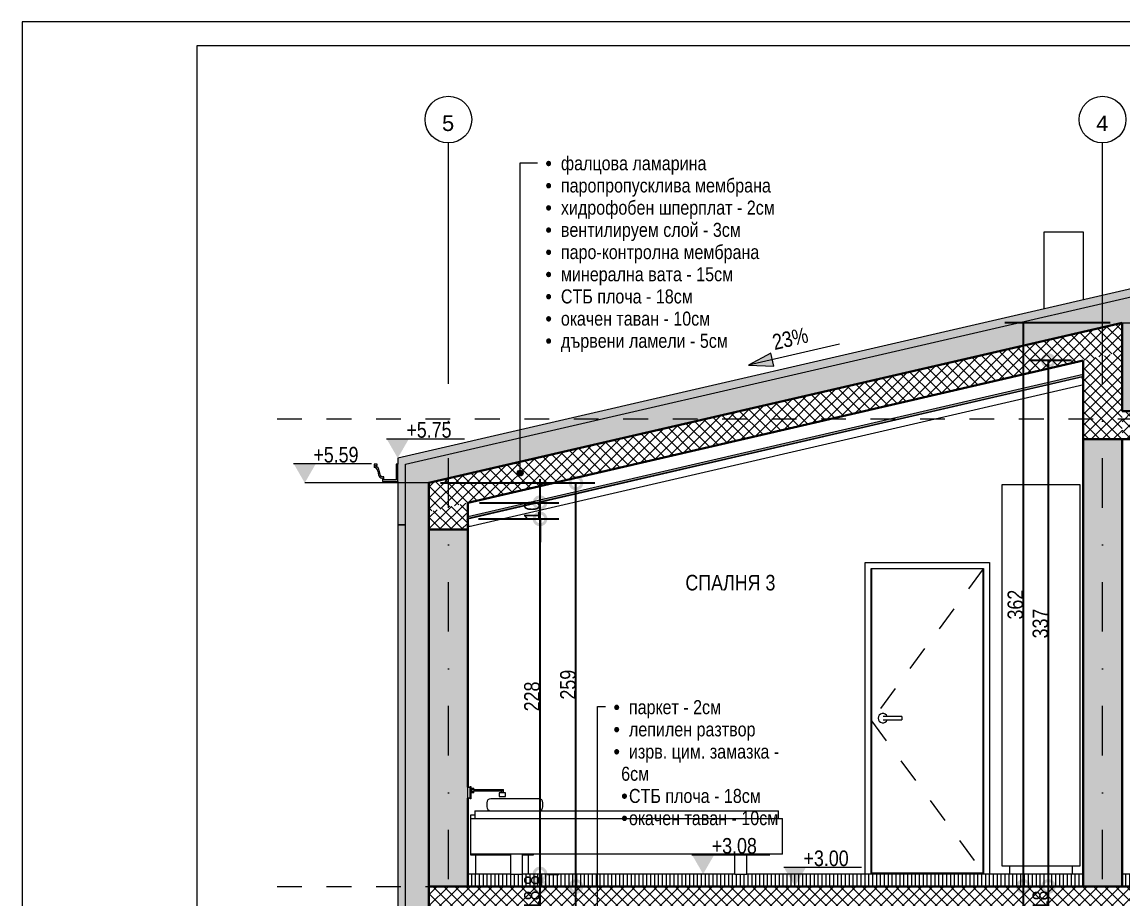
# Model space of a CAD drawing. Header units: centimetres. Extents: x 0 to 25250, y 0 to 2250.
# Drawn here: x 12150 to 12856, y 1687 to 2250 of the extents above; entities that cross this region are included whole.
import ezdxf

# ---------------------------------------------------------------- set-up
doc = ezdxf.new("R2010")
doc.units = ezdxf.units.CM
doc.linetypes.add('21-View-1$0$Dash', pattern=[31.75, 15.875, -15.875])
doc.linetypes.add('21-View-1$0$Dash dot', pattern=[79.375, 31.75, -23.8125, 0, -23.8125])
for name, color, linetype, lineweight in [('A-ANNO-DIMS', 7, 'Continuous', 9), ('A-ANNO-NOTE', 7, 'Continuous', 9), ('A-AREA-IDEN', 7, 'Continuous', 9), ('A-CLNG', 7, 'Continuous', 15), ('A-CLNG-PATT', 7, 'Continuous', 15), ('A-DETL', 7, 'Continuous', 9), ('A-DOOR', 7, 'Continuous', 9), ('A-DOOR-FRAM', 7, 'Continuous', 15), ('A-FLOR-FNSH', 7, 'Continuous', 9), ('A-FLOR-LEVL', 7, 'Continuous', 9), ('A-FLOR-PATT', 7, 'Continuous', 9), ('A-GENM', 7, 'Continuous', 9), ('A-GLAZ-CWMG', 7, 'Continuous', 9), ('A-ROOF', 7, 'Continuous', 9), ('A-ROOF-FNSH', 7, 'Continuous', 9), ('A-ROOF-MCUT', 7, 'Continuous', 9), ('A-ROOF-PATT', 7, 'Continuous', 9), ('A-WALL', 7, 'Continuous', 9), ('A-WALL-FNSH', 7, 'Continuous', 9), ('A-WALL-PATT', 7, 'Continuous', 9), ('E-LITE-EQPM', 7, 'Continuous', 9), ('G-ANNO-DIMS', 7, 'Continuous', 9), ('G-ANNO-TEXT', 7, 'Continuous', 9), ('G-ANNO-TTLB', 7, 'Continuous', 9), ('I-FURN', 7, 'Continuous', 9), ('S-BEAM', 7, 'Continuous', 9), ('S-GRID', 7, 'Continuous', 9), ('S-GRID-IDEN', 7, 'Continuous', 9)]:
    doc.layers.add(name, color=color, linetype=linetype, lineweight=lineweight)
doc.styles.add('21-View-1$0$Arial', font='arial.ttf', dxfattribs={"height": 10})
doc.styles.add('21-View-1$0$Arial Narrow', font='ARIALN.TTF', dxfattribs={"height": 10})
doc.styles.add('21-View-1$0$Arial Narrow_1', font='ARIALN.TTF', dxfattribs={"height": 10})
doc.styles.add('21-View-1$0$Arial Narrow_2', font='ARIALN.TTF', dxfattribs={"height": 9})
doc.dimstyles.new('21-View-1$0$TEC_DIM', dxfattribs={"dimscale": 30.48, "dimtxt": 10.23431, "dimasz": 0.492126, "dimexe": 0.393701, "dimexo": 0.246063, "dimgap": 0, "dimtad": 1, "dimdec": 0, "dimzin": 0, "dimdsep": 46, "dimtxsty": '21-View-1$0$Arial Narrow', "dimblk1": '21-View-1$0$_DotSmall', "dimblk2": '21-View-1$0$_DotSmall', "dimsah": 1, "dimcen": 0.09, "dimazin": 0, "dimtfac": 1, "dimtdec": 4, "dimtix": 1, "dimtmove": 0, "dimatfit": 3, "dimfxl": 1, "dimtvp": 1, "dimtolj": 1, "dimtzin": 0, "dimarcsym": 2})
pattern_1 = [(45, (13129.3803, 1729.181), (-3.535534, 3.535534), []), (135, (13129.3803, 1729.181), (-3.535534, -3.535534), [])]
pattern_2 = [(45, (-1066.009, 333.896), (-3.535534, 3.535534), []), (135, (-1066.009, 333.896), (-3.535534, -3.535534), [])]

# ---------------------------------------------------------------- blocks, each defined once
blk = doc.blocks.new('TEC_ОФИЦИАЛНА РАМКА - TEC_ОФИЦИАЛНА РАМКА-2548455-СГРАДА ТИП III - ВЕРТИКАЛНИ РАЗРЕЗИ 3-3_ 4-4')
at = {"layer": 'G-ANNO-TTLB'}
for p, q in [((-15.379, 40.554), (-15.379, -4.446)), ((41.621, 40.554), (-15.379, 40.554)), ((-13.129, -4.146), (-13.129, 40.254)), ((-13.129, 40.254), (41.321, 40.254))]:
    blk.add_line(p, q, dxfattribs=at)
blk = doc.blocks.new('TEC_DOOR-INT - 80x200-2358332-3-3')
at = {"layer": 'A-DOOR', "linetype": '21-View-1$0$Dash'}
for p, q in [((-1428.34, 503.8), (-1499.94, 406.3)), ((-1499.94, 406.3), (-1428.34, 308.8))]:
    blk.add_line(p, q, dxfattribs=at)
at = {"layer": 'A-DOOR', "lineweight": 15}
for p, q in [((-1499.94, 503.8), (-1499.94, 308.8)), ((-1428.34, 503.8), (-1499.94, 503.8)), ((-1428.34, 308.8), (-1428.34, 503.8)), ((-1499.94, 308.8), (-1428.34, 308.8))]:
    blk.add_line(p, q, dxfattribs=at)
at = {"layer": 'A-DOOR'}
for p, q in [((-1480.44, 409), (-1490.94, 409)), ((-1490.94, 407), (-1480.44, 407)), ((-1480.44, 409), (-1480.44, 408)), ((-1480.44, 408), (-1480.44, 407))]:
    blk.add_line(p, q, dxfattribs=at)
at = {"layer": 'A-DOOR', "flags": 128}
for points in [[(-1490.94, 409), (-1491, 409), (-1491.06, 409), (-1491.12, 409), (-1491.18, 409), (-1491.24, 409), (-1491.3, 409), (-1491.36, 409), (-1491.42, 409), (-1491.47, 409), (-1491.53, 409), (-1491.58, 409), (-1491.64, 409), (-1491.69, 409), (-1491.74, 409), (-1491.79, 409), (-1491.84, 409), (-1491.89, 409), (-1491.93, 409), (-1491.98, 409), (-1492.02, 409), (-1492.06, 409), (-1492.1, 409), (-1492.14, 409), (-1492.17, 409), (-1492.21, 409), (-1492.24, 409), (-1492.27, 409), (-1492.29, 409), (-1492.32, 409), (-1492.34, 409), (-1492.36, 409), (-1492.38, 409), (-1492.4, 409), (-1492.41, 409), (-1492.42, 409), (-1492.43, 409), (-1492.44, 409), (-1492.44, 409), (-1492.44, 409)], [(-1492.44, 407), (-1492.44, 407), (-1492.44, 407), (-1492.43, 407), (-1492.42, 407), (-1492.41, 407), (-1492.4, 407), (-1492.39, 407), (-1492.37, 407), (-1492.35, 407), (-1492.33, 407), (-1492.3, 407), (-1492.27, 407), (-1492.25, 407), (-1492.21, 407), (-1492.18, 407), (-1492.15, 407), (-1492.11, 407), (-1492.07, 407), (-1492.03, 407), (-1491.99, 407), (-1491.94, 407), (-1491.9, 407), (-1491.85, 407), (-1491.8, 407), (-1491.75, 407), (-1491.7, 407), (-1491.65, 407), (-1491.6, 407), (-1491.54, 407), (-1491.49, 407), (-1491.43, 407), (-1491.37, 407), (-1491.32, 407), (-1491.26, 407), (-1491.2, 407), (-1491.14, 407), (-1491.08, 407), (-1491.02, 407), (-1490.96, 407), (-1490.94, 407)]]:
    blk.add_lwpolyline(points, dxfattribs=at)
at = {"layer": 'A-DOOR'}
for start, end in [(19.63434, 180), (180, 340.43675)]:
    blk.add_arc((-1492.69, 408), 3, start, end, dxfattribs=at)
at = {"layer": 'A-DOOR-FRAM'}
for p, q in [((-1504.14, 308), (-1504.14, 508)), ((-1504.14, 508), (-1424.14, 508)), ((-1500.14, 308), (-1500.14, 504)), ((-1500.14, 504), (-1428.14, 504)), ((-1428.14, 504), (-1428.14, 308)), ((-1424.14, 508), (-1424.14, 308))]:
    blk.add_line(p, q, dxfattribs=at)
blk = doc.blocks.new('TEC_CHIMNEY-2P - TEC_CHIMNEY-2P-2377915-3-3')
at = {"layer": 'A-GENM'}
for p, q in [((-1389.14, 720), (-1364.14, 720)), ((-1389.14, 670.69), (-1389.14, 720)), ((-1364.14, 720), (-1364.14, 676.46))]:
    blk.add_line(p, q, dxfattribs=at)
blk = doc.blocks.new('Rectangular Mullion - TEC_LAMEL-2372659-3-3')
at = {"layer": 'A-GLAZ-CWMG', "true_color": 0xe9e5e0}
blk.add_hatch(color=254, dxfattribs=at).paths.add_polyline_path([(-1799.14, 260), (-1799.14, 532), (-1804.14, 532), (-1804.14, 260)])
at = {"layer": 'A-GLAZ-CWMG', "color": 253, "lineweight": 15, "true_color": 0xaaaaaa}
for p, q in [((-1799.14, 532), (-1804.14, 532)), ((-1804.14, 532), (-1804.14, 260)), ((-1799.14, 260), (-1799.14, 532)), ((-1804.14, 260), (-1799.14, 260))]:
    blk.add_line(p, q, dxfattribs=at)
blk = doc.blocks.new('ГАРДЕРОБ - Гардероб-2380712-3-3')
at = {"layer": 'I-FURN', "color": 253, "true_color": 0xaaaaaa}
for p, q in [((-1416.14, 558), (-1366.14, 558)), ((-1416.14, 313), (-1416.14, 558)), ((-1366.14, 558), (-1366.14, 313)), ((-1366.14, 313), (-1416.14, 313)), ((-1411.14, 308), (-1411.14, 313)), ((-1371.14, 313), (-1371.14, 308)), ((-1371.14, 308), (-1411.14, 308))]:
    blk.add_line(p, q, dxfattribs=at)
blk = doc.blocks.new('ЛЕГЛО - ЕДИНИЧНО - 120x200cm-2336592-3-3')
at = {"layer": 'I-FURN', "color": 253, "true_color": 0xaaaaaa}
for p, q in [((-1746.98, 353.72), (-1746.98, 351.18)), ((-1713.52, 356.26), (-1744.44, 356.26)), ((-1710.98, 351.18), (-1710.98, 353.72)), ((-1754.6, 348.64), (-1754.6, 343.56)), ((-1754.6, 348.64), (-1752.06, 348.64)), ((-1752.06, 348.64), (-1562.22, 348.64)), ((-1562.22, 348.64), (-1559.68, 348.64)), ((-1559.68, 343.56), (-1559.68, 348.64)), ((-1757.14, 346), (-1754.6, 346)), ((-1757.14, 343.56), (-1757.14, 346)), ((-1757.14, 343.56), (-1557.14, 343.56)), ((-1757.14, 320.7), (-1757.14, 343.56)), ((-1557.14, 320.7), (-1557.14, 343.56)), ((-1757.14, 320), (-1757.14, 320.7)), ((-1557.14, 320.7), (-1757.14, 320.7)), ((-1731.74, 320), (-1757.14, 320)), ((-1754.14, 320), (-1754.14, 308)), ((-1731.74, 320.7), (-1731.74, 309.47)), ((-1724.12, 309.47), (-1724.12, 320.7)), ((-1717.14, 320), (-1724.12, 320)), ((-1720.14, 308), (-1720.14, 320)), ((-1717.14, 320.7), (-1717.14, 320)), ((-1587.62, 309.47), (-1587.62, 320.7)), ((-1580, 309.47), (-1580, 320.7)), ((-1731.74, 308), (-1754.14, 308)), ((-1731.74, 309.47), (-1731.74, 308)), ((-1731.74, 308), (-1724.12, 308)), ((-1724.12, 308), (-1724.12, 309.47)), ((-1720.14, 308), (-1724.12, 308)), ((-1587.62, 308), (-1587.62, 309.47)), ((-1587.62, 308), (-1580, 308)), ((-1580, 308), (-1580, 309.47))]:
    blk.add_line(p, q, dxfattribs=at)
for centre, start, end in [((-1744.44, 353.72), 90, 180), ((-1713.52, 353.72), 0, 90), ((-1744.44, 351.18), 180, 270), ((-1713.52, 351.18), 270, 0)]:
    blk.add_arc(centre, 2.54, start, end, dxfattribs=at)
blk = doc.blocks.new('Structural Framing 6 - Structural Framing 6-2368635-3-3')
at = {"layer": 'S-BEAM'}
h = blk.add_hatch(dxfattribs=at)
h.set_pattern_fill('FP1_6', color=256, style=0, pattern_type=2)
h.set_pattern_definition(pattern_2)
h.paths.add_polyline_path([(-1784.14, 528.97), (-1759.14, 528.97), (-1759.14, 546.27), (-1784.14, 540.5)])
at = {"layer": 'A-DETL', "color": 7, "lineweight": 30}
for p, q in [((-1784.14, 540.5), (-1784.14, 528.97)), ((-1784.14, 528.97), (-1759.14, 528.97))]:
    blk.add_line(p, q, dxfattribs=at)
at = {"layer": 'S-BEAM', "lineweight": 30}
blk.add_line((-1759.14, 528.97), (-1759.14, 546.27), dxfattribs=at)
blk = doc.blocks.new('Structural Framing 8 - Structural Framing 8-2370131-3-3')
at = {"layer": 'S-BEAM'}
h = blk.add_hatch(dxfattribs=at)
h.set_pattern_fill('FP1_6', color=256, style=0, pattern_type=2)
h.set_pattern_definition(pattern_2)
h.paths.add_polyline_path([(-1355.23, 587), (-1339.14, 587), (-1339.14, 643.23), (-1364.14, 637.46), (-1364.14, 587)])
at = {"layer": 'A-DETL', "color": 7, "lineweight": 30}
blk.add_line((-1364.14, 587), (-1339.14, 587), dxfattribs=at)
at = {"layer": 'S-BEAM'}
blk.add_line((-1339.14, 605), (-1339.14, 643.23), dxfattribs=at)
at = {"layer": 'S-BEAM', "lineweight": 30}
blk.add_line((-1364.14, 637.46), (-1364.14, 587), dxfattribs=at)
blk = doc.blocks.new('Grid - TEC_GRID_CIRCLE-145857-3-3')
at = {"layer": 'S-GRID-IDEN'}
blk.add_circle((-696.64, 792.09), 15, dxfattribs=at)
blk = doc.blocks.new('Spot Elevations - ELEVATION_PROJECT-150941-3-3')
at = {"layer": 'A-ANNO-NOTE'}
blk.add_hatch(color=256, dxfattribs=at).paths.add_polyline_path([(-602.03, 312.39), (-587.72, 312.39), (-594.88, 300)])
blk.add_line((-602.03, 312.39), (-552.03, 312.39), dxfattribs=at)
blk = doc.blocks.new('21-View-1$0$_DotSmall')
at = {"color": 0, "linetype": 'ByBlock', "const_width": 0.5}
blk.add_lwpolyline([(-0.0625, 0, 1), (0.0625, 0, 1)], format="xyb", close=True, dxfattribs=at)
blk = doc.blocks.new('*D3078')
at = {"layer": 'A-ANNO-DIMS', "color": 0, "lineweight": -2, "transparency": 16777216}
for p, q in [((12482.58, 1677.28), (12482.58, 1692.28)), ((12482.58, 1667.28), (12482.58, 1677.28)), ((12487.42, 1677.28), (12494.58, 1677.28)), ((12482.58, 1667.28), (12482.58, 1652.28)), ((12487.42, 1667.28), (12494.58, 1667.28))]:
    blk.add_line(p, q, dxfattribs=at)
at = {"layer": 'A-ANNO-DIMS', "color": 0, "lineweight": -2, "transparency": 16777216, "xscale": 15, "yscale": 15, "zscale": 15}
for p, rotation in [((12482.58, 1677.28), 270), ((12482.58, 1667.28), 90)]:
    blk.add_blockref('21-View-1$0$_DotSmall', p, dxfattribs=dict(at, rotation=rotation))
at = {"layer": 'A-ANNO-DIMS', "color": 0, "transparency": 16777216, "insert": (12477.47, 1672.28), "char_height": 10, "width": 15.2053, "attachment_point": 5, "rotation": 90, "style": '21-View-1$0$Arial Narrow'}
blk.add_mtext('\\A1;10', dxfattribs=at)
blk = doc.blocks.new('*D3079')
at = {"layer": 'A-ANNO-DIMS', "color": 0, "lineweight": -2, "transparency": 16777216}
for p, q in [((12482.58, 1677.28), (12482.58, 1695.28)), ((12487.42, 1695.28), (12494.58, 1695.28)), ((12487.42, 1677.28), (12494.58, 1677.28))]:
    blk.add_line(p, q, dxfattribs=at)
at = {"layer": 'A-ANNO-DIMS', "color": 0, "lineweight": -2, "transparency": 16777216, "xscale": 15, "yscale": 15, "zscale": 15}
for p, rotation in [((12482.58, 1695.28), 90), ((12482.58, 1677.28), 270)]:
    blk.add_blockref('21-View-1$0$_DotSmall', p, dxfattribs=dict(at, rotation=rotation))
at = {"layer": 'A-ANNO-DIMS', "color": 0, "transparency": 16777216, "insert": (12477.47, 1686.28), "char_height": 10, "width": 15.2053, "attachment_point": 5, "rotation": 90, "style": '21-View-1$0$Arial Narrow'}
blk.add_mtext('\\A1;18', dxfattribs=at)
blk = doc.blocks.new('*D3080')
at = {"layer": 'A-ANNO-DIMS', "color": 0, "lineweight": -2, "transparency": 16777216}
for p, q in [((12482.58, 1695.28), (12482.58, 1703.28)), ((12487.42, 1703.28), (12494.58, 1703.28)), ((12487.42, 1695.28), (12494.58, 1695.28))]:
    blk.add_line(p, q, dxfattribs=at)
at = {"layer": 'A-ANNO-DIMS', "color": 0, "lineweight": -2, "transparency": 16777216, "xscale": 15, "yscale": 15, "zscale": 15}
for p, rotation in [((12482.58, 1703.28), 90), ((12482.58, 1695.28), 270)]:
    blk.add_blockref('21-View-1$0$_DotSmall', p, dxfattribs=dict(at, rotation=rotation))
at = {"layer": 'A-ANNO-DIMS', "color": 0, "transparency": 16777216, "insert": (12477.47, 1699.28), "char_height": 10, "width": 7.6026, "attachment_point": 5, "rotation": 90, "style": '21-View-1$0$Arial Narrow'}
blk.add_mtext('\\A1;8', dxfattribs=at)
blk = doc.blocks.new('*D3081')
at = {"layer": 'A-ANNO-DIMS', "color": 0, "lineweight": -2, "transparency": 16777216}
for p, q in [((12443.18, 1931.16), (12494.58, 1931.16)), ((12482.58, 1703.28), (12482.58, 1931.16)), ((12487.42, 1703.28), (12494.58, 1703.28))]:
    blk.add_line(p, q, dxfattribs=at)
at = {"layer": 'A-ANNO-DIMS', "color": 0, "lineweight": -2, "transparency": 16777216, "xscale": 15, "yscale": 15, "zscale": 15}
for p, rotation in [((12482.58, 1931.16), 90), ((12482.58, 1703.28), 270)]:
    blk.add_blockref('21-View-1$0$_DotSmall', p, dxfattribs=dict(at, rotation=rotation))
at = {"layer": 'A-ANNO-DIMS', "color": 0, "transparency": 16777216, "insert": (12477.47, 1817.22), "char_height": 10, "width": 22.8079, "attachment_point": 5, "rotation": 90, "style": '21-View-1$0$Arial Narrow'}
blk.add_mtext('\\A1;228', dxfattribs=at)
blk = doc.blocks.new('*D3082')
at = {"layer": 'A-ANNO-DIMS', "color": 0, "lineweight": -2, "transparency": 16777216}
for p, q in [((12482.58, 1941.55), (12482.58, 1956.55)), ((12443.75, 1941.55), (12494.58, 1941.55)), ((12482.58, 1931.16), (12482.58, 1941.55)), ((12443.18, 1931.16), (12494.58, 1931.16)), ((12482.58, 1931.16), (12482.58, 1916.16))]:
    blk.add_line(p, q, dxfattribs=at)
at = {"layer": 'A-ANNO-DIMS', "color": 0, "lineweight": -2, "transparency": 16777216, "xscale": 15, "yscale": 15, "zscale": 15}
for p, rotation in [((12482.58, 1941.55), 270), ((12482.58, 1931.16), 90)]:
    blk.add_blockref('21-View-1$0$_DotSmall', p, dxfattribs=dict(at, rotation=rotation))
at = {"layer": 'A-ANNO-DIMS', "color": 0, "transparency": 16777216, "insert": (12477.47, 1936.35), "char_height": 10, "width": 15.2053, "attachment_point": 5, "rotation": 90, "style": '21-View-1$0$Arial Narrow'}
blk.add_mtext('\\A1;10', dxfattribs=at)
blk = doc.blocks.new('*D3084')
at = {"layer": 'A-ANNO-DIMS', "color": 0, "lineweight": -2, "transparency": 16777216}
for p, q in [((12505.68, 1395.28), (12505.68, 1695.28)), ((12510.53, 1695.28), (12517.68, 1695.28)), ((12510.53, 1395.28), (12517.68, 1395.28))]:
    blk.add_line(p, q, dxfattribs=at)
at = {"layer": 'A-ANNO-DIMS', "color": 0, "lineweight": -2, "transparency": 16777216, "xscale": 15, "yscale": 15, "zscale": 15}
for p, rotation in [((12505.68, 1695.28), 90), ((12505.68, 1395.28), 270)]:
    blk.add_blockref('21-View-1$0$_DotSmall', p, dxfattribs=dict(at, rotation=rotation))
at = {"layer": 'A-ANNO-DIMS', "color": 0, "transparency": 16777216, "insert": (12500.57, 1545.28), "char_height": 10, "width": 22.8079, "attachment_point": 5, "rotation": 90, "style": '21-View-1$0$Arial Narrow'}
blk.add_mtext('\\A1;300', dxfattribs=at)
blk = doc.blocks.new('*D3085')
at = {"layer": 'A-ANNO-DIMS', "color": 0, "lineweight": -2, "transparency": 16777216}
for p, q in [((12418.75, 1954.25), (12517.68, 1954.25)), ((12505.68, 1695.28), (12505.68, 1954.25)), ((12510.53, 1695.28), (12517.68, 1695.28))]:
    blk.add_line(p, q, dxfattribs=at)
at = {"layer": 'A-ANNO-DIMS', "color": 0, "lineweight": -2, "transparency": 16777216, "xscale": 15, "yscale": 15, "zscale": 15}
for p, rotation in [((12505.68, 1954.25), 90), ((12505.68, 1695.28), 270)]:
    blk.add_blockref('21-View-1$0$_DotSmall', p, dxfattribs=dict(at, rotation=rotation))
at = {"layer": 'A-ANNO-DIMS', "color": 0, "transparency": 16777216, "insert": (12500.57, 1824.77), "char_height": 10, "width": 22.8079, "attachment_point": 5, "rotation": 90, "style": '21-View-1$0$Arial Narrow'}
blk.add_mtext('\\A1;259', dxfattribs=at)
blk = doc.blocks.new('*D3088')
at = {"layer": 'A-ANNO-DIMS', "color": 0, "lineweight": -2, "transparency": 16777216}
for p, q in [((12809, 1677.28), (12809, 1695.28)), ((12813.85, 1695.28), (12821, 1695.28)), ((12813.85, 1677.28), (12821, 1677.28))]:
    blk.add_line(p, q, dxfattribs=at)
at = {"layer": 'A-ANNO-DIMS', "color": 0, "lineweight": -2, "transparency": 16777216, "xscale": 15, "yscale": 15, "zscale": 15}
for p, rotation in [((12809, 1695.28), 90), ((12809, 1677.28), 270)]:
    blk.add_blockref('21-View-1$0$_DotSmall', p, dxfattribs=dict(at, rotation=rotation))
at = {"layer": 'A-ANNO-DIMS', "color": 0, "transparency": 16777216, "insert": (12803.89, 1686.28), "char_height": 10, "width": 15.2053, "attachment_point": 5, "rotation": 90, "style": '21-View-1$0$Arial Narrow'}
blk.add_mtext('\\A1;18', dxfattribs=at)
blk = doc.blocks.new('*D3089')
at = {"layer": 'A-ANNO-DIMS', "color": 0, "lineweight": -2, "transparency": 16777216}
for p, q in [((12823.75, 2032.74), (12797, 2032.74)), ((12809, 1695.28), (12809, 2032.74)), ((12813.85, 1695.28), (12821, 1695.28))]:
    blk.add_line(p, q, dxfattribs=at)
at = {"layer": 'A-ANNO-DIMS', "color": 0, "lineweight": -2, "transparency": 16777216, "xscale": 15, "yscale": 15, "zscale": 15}
for p, rotation in [((12809, 2032.74), 90), ((12809, 1695.28), 270)]:
    blk.add_blockref('21-View-1$0$_DotSmall', p, dxfattribs=dict(at, rotation=rotation))
at = {"layer": 'A-ANNO-DIMS', "color": 0, "transparency": 16777216, "insert": (12803.89, 1864.01), "char_height": 10, "width": 22.8079, "attachment_point": 5, "rotation": 90, "style": '21-View-1$0$Arial Narrow'}
blk.add_mtext('\\A1;337', dxfattribs=at)
blk = doc.blocks.new('*D3091')
at = {"layer": 'A-ANNO-DIMS', "color": 0, "lineweight": -2, "transparency": 16777216}
for p, q in [((12792.92, 1395.28), (12792.92, 1695.28)), ((12797.77, 1695.28), (12804.92, 1695.28)), ((12797.77, 1395.28), (12804.92, 1395.28))]:
    blk.add_line(p, q, dxfattribs=at)
at = {"layer": 'A-ANNO-DIMS', "color": 0, "lineweight": -2, "transparency": 16777216, "xscale": 15, "yscale": 15, "zscale": 15}
for p, rotation in [((12792.92, 1695.28), 90), ((12792.92, 1395.28), 270)]:
    blk.add_blockref('21-View-1$0$_DotSmall', p, dxfattribs=dict(at, rotation=rotation))
at = {"layer": 'A-ANNO-DIMS', "color": 0, "transparency": 16777216, "insert": (12787.82, 1545.28), "char_height": 10, "width": 22.8079, "attachment_point": 5, "rotation": 90, "style": '21-View-1$0$Arial Narrow'}
blk.add_mtext('\\A1;300', dxfattribs=at)
blk = doc.blocks.new('*D3092')
at = {"layer": 'A-ANNO-DIMS', "color": 0, "lineweight": -2, "transparency": 16777216}
for p, q in [((12848.75, 2056.99), (12780.92, 2056.99)), ((12792.92, 1695.28), (12792.92, 2056.99)), ((12797.77, 1695.28), (12804.92, 1695.28))]:
    blk.add_line(p, q, dxfattribs=at)
at = {"layer": 'A-ANNO-DIMS', "color": 0, "lineweight": -2, "transparency": 16777216, "xscale": 15, "yscale": 15, "zscale": 15}
for p, rotation in [((12792.92, 2056.99), 90), ((12792.92, 1695.28), 270)]:
    blk.add_blockref('21-View-1$0$_DotSmall', p, dxfattribs=dict(at, rotation=rotation))
at = {"layer": 'A-ANNO-DIMS', "color": 0, "transparency": 16777216, "insert": (12787.82, 1876.14), "char_height": 10, "width": 22.8079, "attachment_point": 5, "rotation": 90, "style": '21-View-1$0$Arial Narrow'}
blk.add_mtext('\\A1;362', dxfattribs=at)
blk = doc.blocks.new('Rectangular Mullion - TEC_LAMEL-1615011-3-3')
at = {"layer": 'A-GLAZ-CWMG', "color": 253, "lineweight": 5, "true_color": 0xaaaaaa}
for p, q in [((-1364.71, 627.07), (-1759.71, 535.87)), ((-1758.58, 531), (-1363.58, 622.19)), ((-1363.58, 622.19), (-1364.71, 627.07)), ((-1759.71, 535.87), (-1758.58, 531))]:
    blk.add_line(p, q, dxfattribs=at)
blk = doc.blocks.new('Nachttisch-Leuchte Gelenkarm - 470lm _ 3200K _ 220x420-V9-3-3')
at = {"layer": 'E-LITE-EQPM', "lineweight": 5}
for p, q in [((-1759.14, 356.64), (-1759.14, 363.64)), ((-1759.14, 363.64), (-1757.64, 363.64)), ((-1757.64, 356.14), (-1757.64, 364.14)), ((-1757.64, 364.14), (-1757.14, 364.14)), ((-1757.14, 364.14), (-1757.14, 356.14)), ((-1757.02, 363.14), (-1756.02, 363.14)), ((-1757.02, 363.14), (-1757.02, 362.14)), ((-1756.02, 362.14), (-1757.02, 362.14)), ((-1757.02, 361.14), (-1756.02, 361.14)), ((-1757.02, 361.14), (-1757.02, 360.14)), ((-1756.82, 362.14), (-1756.82, 361.14)), ((-1756.02, 363.14), (-1755.22, 363.14)), ((-1756.02, 362.14), (-1755.86, 362.14)), ((-1755.86, 361.14), (-1756.02, 361.14)), ((-1755.81, 362.14), (-1755.66, 362.14)), ((-1755.66, 361.14), (-1755.81, 361.14)), ((-1755.55, 362.14), (-1755.62, 362.14)), ((-1755.62, 361.14), (-1755.55, 361.14)), ((-1755.55, 362.14), (-1755.49, 362.14)), ((-1755.49, 361.14), (-1755.55, 361.14)), ((-1755.49, 362.14), (-1736.49, 362.14)), ((-1736.49, 361.14), (-1755.49, 361.14)), ((-1755.22, 362.14), (-1755.22, 363.14)), ((-1755.22, 360.14), (-1755.22, 361.14)), ((-1737.82, 361.14), (-1737.82, 360.14)), ((-1736.49, 362.14), (-1736.22, 362.14)), ((-1736.35, 361.14), (-1736.45, 361.14)), ((-1736.26, 361.14), (-1736.32, 361.14)), ((-1736.22, 361.14), (-1736.22, 362.14)), ((-1736.22, 360.14), (-1736.22, 361.14)), ((-1757.64, 356.64), (-1759.14, 356.64)), ((-1757.14, 356.14), (-1757.64, 356.14)), ((-1757.08, 358.54), (-1757.14, 358.54)), ((-1757.14, 357.54), (-1757.08, 357.54)), ((-1757.08, 358.04), (-1757.08, 358.04)), ((-1757.08, 358.04), (-1757.08, 358.04)), ((-1756.02, 360.14), (-1757.02, 360.14)), ((-1755.22, 360.14), (-1756.02, 360.14)), ((-1739.02, 360.14), (-1739.02, 357.64)), ((-1735.02, 360.14), (-1739.02, 360.14)), ((-1739.02, 357.64), (-1735.02, 357.64)), ((-1735.02, 357.64), (-1735.02, 360.14))]:
    blk.add_line(p, q, dxfattribs=at)

msp = doc.modelspace()

# ---------------------------------------------------------------- block references
at = {"layer": 'G-ANNO-TTLB', "xscale": 49.99999999999999, "yscale": 49.99999999999999, "zscale": 49.99999999999999}
msp.add_blockref('TEC_ОФИЦИАЛНА РАМКА - TEC_ОФИЦИАЛНА РАМКА-2548455-СГРАДА ТИП III - ВЕРТИКАЛНИ РАЗРЕЗИ 3-3_ 4-4', (12918.96, 222.31), dxfattribs=at)

# ---------------------------------------------------------------- next in the draw order: hatches: boundary and pattern name
at = {"layer": 'A-CLNG-PATT', "true_color": 0xffff80}
msp.add_hatch(color=51, dxfattribs=at).paths.add_polyline_path([(12436.25, 1931.28), (12831.25, 2022.49), (12831.25, 2023.77), (12436.25, 1932.57)])
at = {"layer": 'A-FLOR-PATT'}
h = msp.add_hatch(dxfattribs=at)
h.set_pattern_fill('FP1_6', color=256, style=0, pattern_type=2)
h.set_pattern_definition(pattern_1)
h.paths.add_polyline_path([(13373.73, 1982.28), (13511.25, 1982.28), (13511.25, 2000.28), (12856.25, 2000.28), (12856.25, 1982.28), (13255.16, 1982.28)])
at = {"layer": 'A-FLOR-PATT', "true_color": 0x787878}
h = msp.add_hatch(dxfattribs=at)
h.set_pattern_fill('FP1_5', color=8, style=0, pattern_type=2)
h.set_pattern_definition([(270, (13231.2463, 1703.285), (2.5, -9e-15), [])])
h.paths.add_polyline_path([(12436.25, 1695.28), (12831.25, 1695.28), (12831.25, 1703.28), (12436.25, 1703.28)])
h.paths.add_polyline_path([(14026.25, 1695.28), (14026.25, 1703.28), (13511.25, 1703.28), (13511.25, 1695.28), (14025.88, 1695.28)])
h.paths.add_polyline_path([(12856.25, 1695.28), (13251.25, 1695.28), (13251.25, 1703.28), (12856.25, 1703.28)])
h.paths.add_polyline_path([(13470.55, 1695.28), (13486.25, 1695.28), (13486.25, 1703.28), (13276.25, 1703.28), (13276.25, 1695.28), (13467.06, 1695.28)])
at = {"layer": 'A-FLOR-PATT'}
h = msp.add_hatch(dxfattribs=at)
h.set_pattern_fill('FP1_6', color=256, style=0, pattern_type=2)
h.set_pattern_definition(pattern_1)
h.paths.add_polyline_path([(14026.25, 1677.28), (14051.25, 1677.28), (14051.25, 1695.28), (12411.25, 1695.28), (12411.25, 1677.28), (14025.88, 1677.28)])
at = {"layer": 'A-ROOF-PATT', "true_color": 0xc0c0c0}
for points in [[(12391.25, 1965.03), (12871.25, 2075.85), (12871.25, 2080.98), (12391.25, 1970.16)], [(12391.25, 1955.16), (12391.25, 1966.35), (12390.25, 1966.35), (12390.25, 1956.16), (12382.41, 1956.16), (12382.41, 1958.14), (12381.63, 1958.14), (12380.47, 1958.59), (12379.9, 1959.69), (12379.41, 1962.03), (12378.62, 1963.86), (12377.01, 1965.02), (12377.01, 1965.35), (12377.96, 1965.35), (12377.96, 1966.35), (12376.27, 1966.35), (12376.08, 1966.28), (12376.01, 1966.09), (12376.01, 1964.41), (12376.06, 1964.27), (12376.21, 1964.21), (12377.7, 1963.4), (12378.42, 1961.86), (12378.92, 1959.53), (12379.64, 1958), (12381.31, 1957.1), (12381.41, 1956.93), (12381.41, 1955.36), (12381.46, 1955.22), (12381.61, 1955.16)]]:
    msp.add_hatch(color=9, dxfattribs=at).paths.add_polyline_path(points)
at = {"layer": 'A-ROOF-PATT', "true_color": 0xffff80}
msp.add_hatch(color=51, dxfattribs=at).paths.add_polyline_path([(12396.25, 1950.79), (12871.25, 2060.45), (12871.25, 2075.85), (12396.25, 1966.19)])
at = {"layer": 'A-ROOF-PATT'}
h = msp.add_hatch(dxfattribs=at)
h.set_pattern_fill('FP1_6', color=256, style=0, pattern_type=2)
h.set_pattern_definition(pattern_1)
h.paths.add_polyline_path([(12411.25, 1935.78), (12856.25, 2038.52), (12856.25, 2056.99), (12411.25, 1954.25)])
at = {"layer": 'A-WALL-PATT', "true_color": 0xffff80}
msp.add_hatch(color=51, dxfattribs=at).paths.add_polyline_path([(12871.25, 2000.28), (12871.25, 2060.45), (12856.25, 2056.99), (12856.25, 2000.28)])
at = {"layer": 'A-WALL-PATT', "true_color": 0x808080}
for points in [[(12831.25, 1695.28), (12856.25, 1695.28), (12856.25, 1982.28), (12831.25, 1982.28), (12831.25, 1703.28)], [(12411.25, 1695.28), (12436.25, 1695.28), (12436.25, 1924.25), (12411.25, 1924.25), (12411.25, 1703.28)]]:
    msp.add_hatch(color=8, dxfattribs=at).paths.add_polyline_path(points)
at = {"layer": 'A-WALL-PATT', "true_color": 0xc0c0c0}
msp.add_hatch(color=9, dxfattribs=at).paths.add_polyline_path([(12395.51, 1927.28), (12396.25, 1927.28), (12396.25, 1966.19), (12391.25, 1965.03), (12391.25, 1927.28)])
at = {"layer": 'A-WALL-PATT', "lineweight": 5, "true_color": 0xffff80}
for points in [[(12411.25, 1695.28), (12411.25, 1954.25), (12396.25, 1950.79), (12396.25, 1695.28)], [(12396.25, 1395.28), (12411.25, 1395.28), (12411.25, 1695.28), (12396.25, 1695.28), (12396.25, 1509.55)]]:
    msp.add_hatch(color=51, dxfattribs=at).paths.add_polyline_path(points)
at = {"layer": 'G-ANNO-DIMS'}
msp.add_hatch(color=256, dxfattribs=at).paths.add_polyline_path([(12616.36, 2029.83), (12632.79, 2029.26), (12630.87, 2037.55)])
at = {"layer": 'G-ANNO-TEXT'}
h = msp.add_hatch(color=256, dxfattribs=at)
edge = h.paths.add_edge_path()
edge.add_arc((12469.85, 1960.58), 1.88, 0, 360)

# ---------------------------------------------------------------- next in the draw order: linework, layer by layer
at = {"layer": 'A-CLNG', "lineweight": 5}
for p, q in [((12831.25, 2023.77), (12436.25, 1932.57)), ((12436.25, 1931.28), (12831.25, 2022.49)), ((12831.25, 2022.49), (12831.25, 2023.77)), ((12436.25, 1932.57), (12436.25, 1931.28))]:
    msp.add_line(p, q, dxfattribs=at)
at = {"layer": 'A-DETL', "color": 7, "lineweight": 30}
msp.add_line((12856.25, 2038.52), (12856.25, 2000.28), dxfattribs=at)
at = {"layer": 'A-FLOR-FNSH', "lineweight": 30}
for p, q in [((13486.25, 2000.28), (12856.25, 2000.28)), ((12856.25, 1982.28), (13251.25, 1982.28)), ((12831.25, 1695.28), (12831.25, 1703.28)), ((12856.25, 1703.28), (12856.25, 1695.28)), ((13486.25, 1695.28), (12411.25, 1695.28))]:
    msp.add_line(p, q, dxfattribs=at)
at = {"layer": 'A-FLOR-FNSH'}
for p, q in [((12441.25, 1703.28), (12436.25, 1703.28)), ((12607.77, 1703.28), (12475.25, 1703.28)), ((12784.25, 1703.28), (12615.39, 1703.28)), ((12831.25, 1703.28), (12824.25, 1703.28)), ((12863.25, 1703.28), (12856.25, 1703.28))]:
    msp.add_line(p, q, dxfattribs=at)
at = {"layer": 'A-FLOR-LEVL', "linetype": '21-View-1$0$Dash'}
for p, q in [((12313.83, 1995.28), (14177.93, 1995.28)), ((12313.83, 1695.28), (14177.93, 1695.28))]:
    msp.add_line(p, q, dxfattribs=at)
at = {"layer": 'A-ROOF', "lineweight": 30}
for p, q in [((12856.25, 2056.99), (12411.25, 1954.25)), ((12856.25, 2038.52), (12856.25, 2056.99)), ((12436.25, 1941.55), (12831.25, 2032.74))]:
    msp.add_line(p, q, dxfattribs=at)
at = {"layer": 'A-ROOF-FNSH'}
for p, q in [((12871.25, 2080.98), (12391.25, 1970.16)), ((12396.25, 1966.19), (12871.25, 2075.85)), ((12391.25, 1970.16), (12391.25, 1966.35))]:
    msp.add_line(p, q, dxfattribs=at)
at = {"layer": 'A-ROOF-MCUT'}
for p, q in [((12376.01, 1966.09), (12376.01, 1964.41)), ((12377.96, 1966.35), (12376.27, 1966.35)), ((12377.01, 1965.02), (12377.01, 1965.35)), ((12377.01, 1965.35), (12377.96, 1965.35)), ((12377.96, 1965.35), (12377.96, 1966.35)), ((12391.25, 1966.35), (12390.25, 1966.35)), ((12390.25, 1966.35), (12390.25, 1956.16)), ((12391.25, 1955.16), (12391.25, 1966.35)), ((12378.42, 1961.86), (12378.92, 1959.53)), ((12379.9, 1959.69), (12379.41, 1962.03)), ((12381.41, 1956.93), (12381.41, 1955.36)), ((12382.41, 1958.14), (12381.63, 1958.14)), ((12382.41, 1956.16), (12382.41, 1958.14)), ((12381.61, 1955.16), (12391.25, 1955.16)), ((12390.25, 1956.16), (12382.41, 1956.16))]:
    msp.add_line(p, q, dxfattribs=at)
for centre, radius, start, end in [((12376.27, 1966.09), 0.261, 90, 180), ((12376.21, 1964.41), 0.2, 180, 270), ((12375.71, 1961.52), 2.73, 7.19053, 79.53632), ((12375.71, 1961.52), 3.73, 7.88319, 69.67775), ((12381.63, 1959.87), 2.73, 187.19053, 259.53632), ((12381.63, 1959.87), 1.73, 185.9625, 270), ((12381.08, 1956.86), 0.333, 11.94665, 81.25894), ((12381.61, 1955.36), 0.2, 180, 270)]:
    msp.add_arc(centre, radius, start, end, dxfattribs=at)
at = {"layer": 'A-WALL', "lineweight": 30}
for p, q in [((12831.25, 1982.28), (12831.25, 1703.28)), ((12856.25, 1703.28), (12856.25, 1982.28)), ((12411.25, 1935.78), (12411.25, 1954.25)), ((12411.25, 1403.28), (12411.25, 1924.25)), ((12436.25, 1758.93), (12436.25, 1924.25)), ((12436.25, 1695.28), (12436.25, 1751.93))]:
    msp.add_line(p, q, dxfattribs=at)
at = {"layer": 'A-WALL'}
for p, q in [((12856.25, 1982.28), (12831.25, 1982.28)), ((12411.25, 1924.25), (12411.25, 1935.78)), ((12396.25, 1395.28), (12396.25, 1927.28)), ((12436.25, 1924.25), (12411.25, 1924.25)), ((12691.25, 1903.28), (12771.25, 1903.28)), ((12691.25, 1703.28), (12691.25, 1903.28)), ((12771.25, 1903.28), (12771.25, 1703.28))]:
    msp.add_line(p, q, dxfattribs=at)
at = {"layer": 'A-WALL-FNSH'}
for p, q in [((12396.25, 1927.28), (12396.25, 1966.19)), ((12391.25, 1955.16), (12391.25, 1927.28)), ((12391.25, 1927.28), (12396.25, 1927.28))]:
    msp.add_line(p, q, dxfattribs=at)
at = {"layer": 'G-ANNO-DIMS'}
for p, q in [((12856.25, 2056.99), (12947.11, 2056.99)), ((12674.82, 2043.33), (12616.36, 2029.83)), ((12630.87, 2037.55), (12616.36, 2029.83)), ((12632.79, 2029.26), (12630.87, 2037.55)), ((12616.36, 2029.83), (12632.79, 2029.26)), ((12338.74, 1954.25), (12331.55, 1954.25)), ((12411.25, 1954.25), (12338.74, 1954.25))]:
    msp.add_line(p, q, dxfattribs=at)
at = {"layer": 'G-ANNO-TEXT'}
for p, q in [((12469.85, 2159.71), (12481.01, 2159.71)), ((12469.85, 1960.58), (12469.85, 2159.71)), ((12519.4, 1810.7), (12524.7, 1810.7)), ((12519.4, 1682.04), (12519.4, 1810.7))]:
    msp.add_line(p, q, dxfattribs=at)
msp.add_circle((12469.85, 1960.58), 1.88, dxfattribs=at)
at = {"layer": 'S-GRID', "color": 1, "lineweight": 18, "true_color": 0xff0000}
for p, q in [((12423.75, 2047.38), (12423.75, 2172.38)), ((12843.75, 2047.38), (12843.75, 2172.38))]:
    msp.add_line(p, q, dxfattribs=at)
at = {"layer": 'S-GRID', "color": 1, "linetype": '21-View-1$0$Dash dot', "lineweight": 18, "true_color": 0xff0000}
for p, q in [((12423.75, 1302.54), (12423.75, 2047.38)), ((12843.75, 1302.54), (12843.75, 2047.38))]:
    msp.add_line(p, q, dxfattribs=at)

# ---------------------------------------------------------------- next in the draw order: block references
at = {"layer": 'A-DETL', "color": 7, "lineweight": 30}
for name in ['Structural Framing 8 - Structural Framing 8-2370131-3-3', 'Structural Framing 6 - Structural Framing 6-2368635-3-3']:
    msp.add_blockref(name, (14195.39, 1395.28), dxfattribs=at)
at = {"layer": 'A-DOOR-FRAM'}
msp.add_blockref('TEC_DOOR-INT - 80x200-2358332-3-3', (14195.39, 1395.28), dxfattribs=at)
at = {"layer": 'A-GENM'}
msp.add_blockref('TEC_CHIMNEY-2P - TEC_CHIMNEY-2P-2377915-3-3', (14195.39, 1395.28), dxfattribs=at)
at = {"layer": 'A-GLAZ-CWMG', "color": 253, "lineweight": 5, "true_color": 0xaaaaaa}
msp.add_blockref('Rectangular Mullion - TEC_LAMEL-1615011-3-3', (14195.39, 1395.28), dxfattribs=at)
at = {"layer": 'A-GLAZ-CWMG', "color": 253, "true_color": 0xaaaaaa}
msp.add_blockref('Rectangular Mullion - TEC_LAMEL-2372659-3-3', (14195.39, 1395.28), dxfattribs=at)
at = {"layer": 'E-LITE-EQPM', "lineweight": 5}
msp.add_blockref('Nachttisch-Leuchte Gelenkarm - 470lm _ 3200K _ 220x420-V9-3-3', (14195.39, 1395.28), dxfattribs=at)
at = {"layer": 'G-ANNO-DIMS'}
for p in [(12986.12, 1670.16), (12926.43, 1654.25), (13182.19, 1403.28), (13241.12, 1395.28)]:
    msp.add_blockref('Spot Elevations - ELEVATION_PROJECT-150941-3-3', p, dxfattribs=at)
at = {"layer": 'I-FURN', "color": 253, "true_color": 0xaaaaaa}
for name in ['ГАРДЕРОБ - Гардероб-2380712-3-3', 'ЛЕГЛО - ЕДИНИЧНО - 120x200cm-2336592-3-3']:
    msp.add_blockref(name, (14195.39, 1395.28), dxfattribs=at)
at = {"layer": 'S-GRID-IDEN'}
for p in [(13120.39, 1395.28), (13540.39, 1395.28)]:
    msp.add_blockref('Grid - TEC_GRID_CIRCLE-145857-3-3', p, dxfattribs=at)

# ---------------------------------------------------------------- next in the draw order: texts
at = {"layer": 'A-AREA-IDEN', "insert": (12604.81, 1885.11), "char_height": 10, "width": 58.9, "attachment_point": 8, "line_spacing_factor": 0.949189, "style": '21-View-1$0$Arial Narrow_1'}
msp.add_mtext('\\pt63.5,127,190.5,254,317.5,381,444.5,508,571.5,635,698.5,762,825.5,889,952.5,1016,1079.5,1143,1206.5,1270,1333.5,1397,1460.5,1524,1587.5,1651,1714.5,1778,1841.5,1905,1968.5,2032;{\\fArial Narrow|b0|i0|c204|p34;СПАЛНЯ }3', dxfattribs=at)
at = {"layer": 'G-ANNO-DIMS', "insert": (12630.92, 2049.19), "char_height": 10, "width": 27.5081, "attachment_point": 1, "rotation": 13, "line_spacing_factor": 0.974696, "style": '21-View-1$0$Arial Narrow'}
msp.add_mtext('23%', dxfattribs=at)
at = {"layer": 'G-ANNO-DIMS', "char_height": 10, "width": 34.7536, "attachment_point": 1, "line_spacing_factor": 0.974696, "style": '21-View-1$0$Arial Narrow'}
for s, insert in [('+5.75', (12396.77, 1993.25)), ('+5.59', (12337.07, 1977.34)), ('+3.08', (12592.83, 1726.37)), ('+3.00', (12651.77, 1718.37))]:
    msp.add_mtext(s, dxfattribs=dict(at, insert=insert))
at = {"layer": 'G-ANNO-TEXT', "char_height": 9, "attachment_point": 1, "line_spacing_factor": 0.949189, "style": '21-View-1$0$Arial Narrow_2'}
for s, insert, width in [('\\pi-5.00004,l5.00004,t9.99999,15.00003,19.99998,25.00002,29.99997,35.00001,39.99996,45,50.00004,54.99999,60.00003,64.99998,70.00002,74.99997,80.00001,84.99996,90,95.00004,99.99999,105.00003,109.99998,115.00002,119.99997,125.00001,129.99996,135,140.00004,144.99999,150.00003,154.99998,160.00002;{\\fSymbol|b0|i0|c2|p18;·^I\\fArial Narrow|b0|i0|c204|p34;фалцова ламарина\\P\\fSymbol|b0|i0|c2|p18;·^I\\fArial Narrow|b0|i0|c204|p34;паропропусклива мембрана\\P\\fSymbol|b0|i0|c2|p18;·^I\\fArial Narrow|b0|i0|c204|p34;хидрофобен шперплат }- 2{\\fArial Narrow|b0|i0|c204|p34;см\\P\\fSymbol|b0|i0|c2|p18;·^I\\fArial Narrow|b0|i0|c204|p34;вентилируем слой }- 3{\\fArial Narrow|b0|i0|c204|p34;см\\P\\fSymbol|b0|i0|c2|p18;·^I\\fArial Narrow|b0|i0|c204|p34;паро}-{\\fArial Narrow|b0|i0|c204|p34;контролна мембрана\\P\\fSymbol|b0|i0|c2|p18;·^I\\fArial Narrow|b0|i0|c204|p34;минерална вата }- 15{\\fArial Narrow|b0|i0|c204|p34;см\\P\\fSymbol|b0|i0|c2|p18;·^I\\fArial Narrow|b0|i0|c204|p34;СТБ плоча }- 18{\\fArial Narrow|b0|i0|c204|p34;см\\P\\fSymbol|b0|i0|c2|p18;·^I\\fArial Narrow|b0|i0|c204|p34;окачен таван }- 10{\\fArial Narrow|b0|i0|c204|p34;см\\P\\fSymbol|b0|i0|c2|p18;·^I\\fArial Narrow|b0|i0|c204|p34;дървени ламели }- 5{\\fArial Narrow|b0|i0|c204|p34;см}', (12486.01, 2163.86), 216.6), ('\\pi-5.00004,l5.00004,t9.99999,15.00003,19.99998,25.00002,29.99997,35.00001,39.99996,45,50.00004,54.99999,60.00003,64.99998,70.00002,74.99997,80.00001,84.99996,90,95.00004,99.99999,105.00003,109.99998,115.00002,119.99997,125.00001,129.99996,135,140.00004,144.99999,150.00003,154.99998,160.00002;{\\fSymbol|b0|i0|c2|p18;·^I\\fArial Narrow|b0|i0|c204|p34;паркет }- 2{\\fArial Narrow|b0|i0|c204|p34;см\\P\\fSymbol|b0|i0|c2|p18;·^I\\fArial Narrow|b0|i0|c204|p34;лепилен разтвор \\P\\fSymbol|b0|i0|c2|p18;·^I\\fArial Narrow|b0|i0|c204|p34;изрв}. {\\fArial Narrow|b0|i0|c204|p34;цим}. {\\fArial Narrow|b0|i0|c204|p34;замазка }- \\P\\pi0,t5.00004,9.99999,15.00003,19.99998,25.00002,29.99997,35.00001,39.99996,45,50.00004,54.99999,60.00003,64.99998,70.00002,74.99997,80.00001,84.99996,90,95.00004,99.99999,105.00003,109.99998,115.00002,119.99997,125.00001,129.99996,135,140.00004,144.99999,150.00003,154.99998,160.00002;6{\\fArial Narrow|b0|i0|c204|p34;см \\P\\pi-5.00004,t9.99999,15.00003,19.99998,25.00002,29.99997,35.00001,39.99996,45,50.00004,54.99999,60.00003,64.99998,70.00002,74.99997,80.00001,84.99996,90,95.00004,99.99999,105.00003,109.99998,115.00002,119.99997,125.00001,129.99996,135,140.00004,144.99999,150.00003,154.99998,160.00002;\\fSymbol|b0|i0|c2|p18;·^I\\fArial Narrow|b0|i0|c204|p34;СТБ плоча }- 18{\\fArial Narrow|b0|i0|c204|p34;см\\P\\fSymbol|b0|i0|c2|p18;·^I\\fArial Narrow|b0|i0|c204|p34;окачен таван }- 10{\\fArial Narrow|b0|i0|c204|p34;см}', (12529.7, 1814.85), 123.927)]:
    msp.add_mtext(s, dxfattribs=dict(at, insert=insert, width=width))
at = {"layer": 'S-GRID-IDEN', "char_height": 10, "width": 8.25, "attachment_point": 5, "line_spacing_factor": 0.936439, "style": '21-View-1$0$Arial'}
for s, insert in [('\\pt50,100,150,200,250,300,350,400,450,500,550,600,650,700,750,800,850,900,950,1000,1050,1100,1150,1200,1250,1300,1350,1400,1450,1500,1550,1600;5', (12423.59, 2184.99)), ('\\pt50,100,150,200,250,300,350,400,450,500,550,600,650,700,750,800,850,900,950,1000,1050,1100,1150,1200,1250,1300,1350,1400,1450,1500,1550,1600;4', (12843.59, 2184.99))]:
    msp.add_mtext(s, dxfattribs=dict(at, insert=insert))

# ---------------------------------------------------------------- next in the draw order: dimensions: what is measured, and where the dimension line sits
at = {"layer": 'A-ANNO-DIMS'}
for base, p1, p2, override, picture, middle in [((12792.92, 2056.99), (12790.27, 1695.28), (12856.25, 2056.99), {"dimpost": '<>', "dimfxl": 367.672589}, '*D3092', (12787.82, 1876.14)), ((12809, 2032.74), (12806.35, 1695.28), (12831.25, 2032.74), {"dimpost": '<>', "dimfxl": 338.377223}, '*D3089', (12803.89, 1864.01)), ((12505.68, 1954.25), (12503.03, 1695.28), (12411.25, 1954.25), {"dimpost": '<>', "dimfxl": 274.75142}, '*D3085', (12500.57, 1824.77)), ((12482.58, 1941.55), (12435.68, 1931.16), (12436.25, 1941.55), {"dimpost": '<>', "dimfxl": 10.409325}, '*D3082', (12477.47, 1936.35)), ((12482.58, 1931.16), (12479.92, 1703.28), (12435.68, 1931.16), {"dimpost": '<>', "dimfxl": 232.127702}, '*D3081', (12477.47, 1817.22)), ((12482.58, 1703.28), (12479.92, 1695.28), (12479.92, 1703.28), {"dimpost": '<>', "dimfxl": 8}, '*D3080', (12477.47, 1699.28)), ((12482.58, 1695.28), (12479.92, 1677.28), (12479.92, 1695.28), {"dimpost": '<>', "dimfxl": 18}, '*D3079', (12477.47, 1686.28)), ((12505.68, 1695.28), (12503.03, 1395.28), (12503.03, 1695.28), {"dimpost": '<>', "dimfxl": 300}, '*D3084', (12500.57, 1545.28)), ((12792.92, 1695.28), (12790.27, 1395.28), (12790.27, 1695.28), {"dimpost": '<>', "dimfxl": 300}, '*D3091', (12787.82, 1545.28)), ((12809, 1695.28), (12806.35, 1677.28), (12806.35, 1695.28), {"dimpost": '<>', "dimfxl": 18}, '*D3088', (12803.89, 1686.28)), ((12482.58, 1677.28), (12479.92, 1667.28), (12479.92, 1677.28), {"dimpost": '<>', "dimfxl": 10}, '*D3078', (12477.47, 1672.28))]:
    dim = msp.add_linear_dim(base=base, p1=p1, p2=p2, angle=90, dimstyle='21-View-1$0$TEC_DIM', override=override, dxfattribs=at)
    dim.commit()
    dim.dimension.update_dxf_attribs({"geometry": picture, "text_midpoint": middle})

doc.saveas('drawing.dxf')
